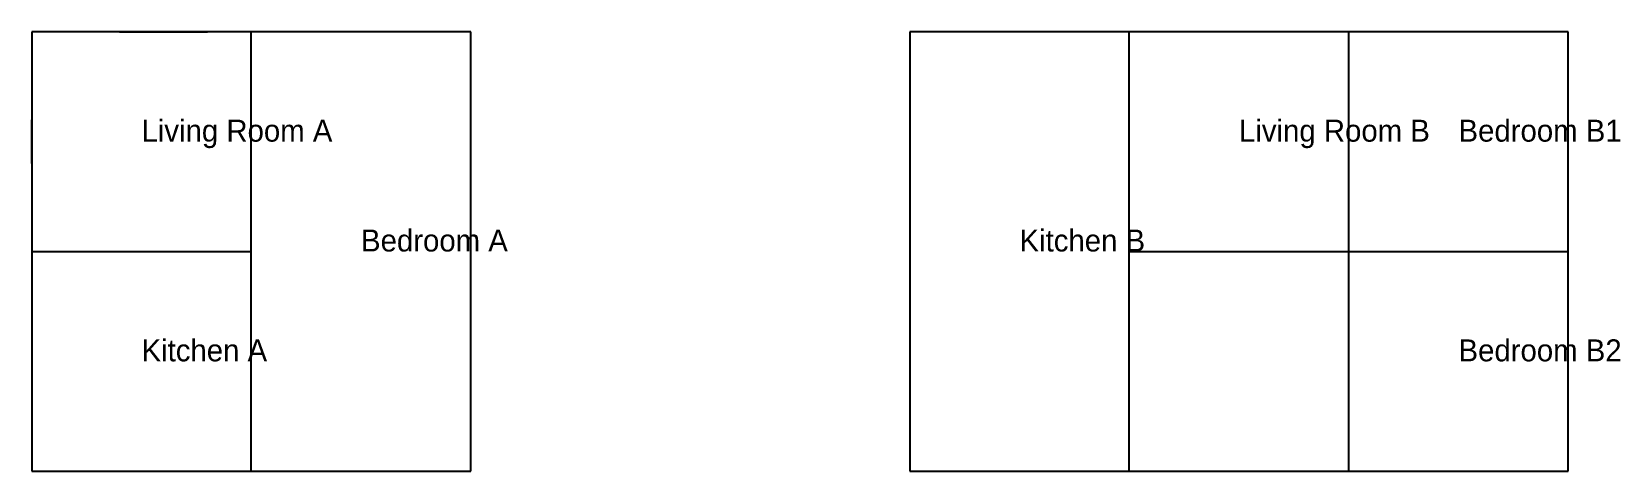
# Model space of a CAD drawing. Header units: metres. Extents: x 0 to 36.2, y 0 to 10.
import ezdxf

# ---------------------------------------------------------------- set-up
doc = ezdxf.new("R2010")
doc.units = ezdxf.units.M
for name, color, linetype in [('DOORS', 1, 'Continuous'), ('LABELS', 2, 'Continuous'), ('WALLS', 7, 'Continuous'), ('WINDOWS', 3, 'Continuous')]:
    doc.layers.add(name, color=color, linetype=linetype)

msp = doc.modelspace()

# ---------------------------------------------------------------- linework, layer by layer
at = {"layer": 'DOORS'}
for p, q in [((0, 7), (0, 8)), ((5, 6), (5, 7))]:
    msp.add_line(p, q, dxfattribs=at)
at = {"layer": 'WALLS'}
for p, q in [((5, 10), (0, 10)), ((0, 10), (0, 5)), ((10, 10), (5, 10)), ((5, 5), (5, 10)), ((10, 5), (10, 10)), ((25, 10), (20, 10)), ((20, 10), (20, 5)), ((30, 10), (25, 10)), ((25, 5), (25, 10)), ((35, 10), (30, 10)), ((30, 5), (30, 10)), ((35, 5), (35, 10)), ((0, 5), (0, 0)), ((0, 5), (5, 5)), ((5, 0), (5, 5)), ((10, 0), (10, 5)), ((20, 5), (20, 0)), ((25, 0), (25, 5)), ((25, 5), (30, 5)), ((30, 0), (30, 5)), ((30, 5), (35, 5)), ((35, 0), (35, 5)), ((0, 0), (5, 0)), ((5, 0), (10, 0)), ((20, 0), (25, 0)), ((25, 0), (30, 0)), ((30, 0), (35, 0))]:
    msp.add_line(p, q, dxfattribs=at)
at = {"layer": 'WINDOWS'}
for p, q in [((2, 10), (4, 10)), ((10, 4), (10, 6))]:
    msp.add_line(p, q, dxfattribs=at)

# ---------------------------------------------------------------- texts
at = {"layer": 'LABELS'}
for s, p in [('Living Room A', (2.5, 7.5)), ('Living Room B', (27.5, 7.5)), ('Bedroom B1', (32.5, 7.5)), ('Bedroom A', (7.5, 5)), ('Kitchen B', (22.5, 5)), ('Kitchen A', (2.5, 2.5)), ('Bedroom B2', (32.5, 2.5))]:
    msp.add_text(s, height=0.5, dxfattribs=at).set_placement(p)

doc.saveas('drawing.dxf')
